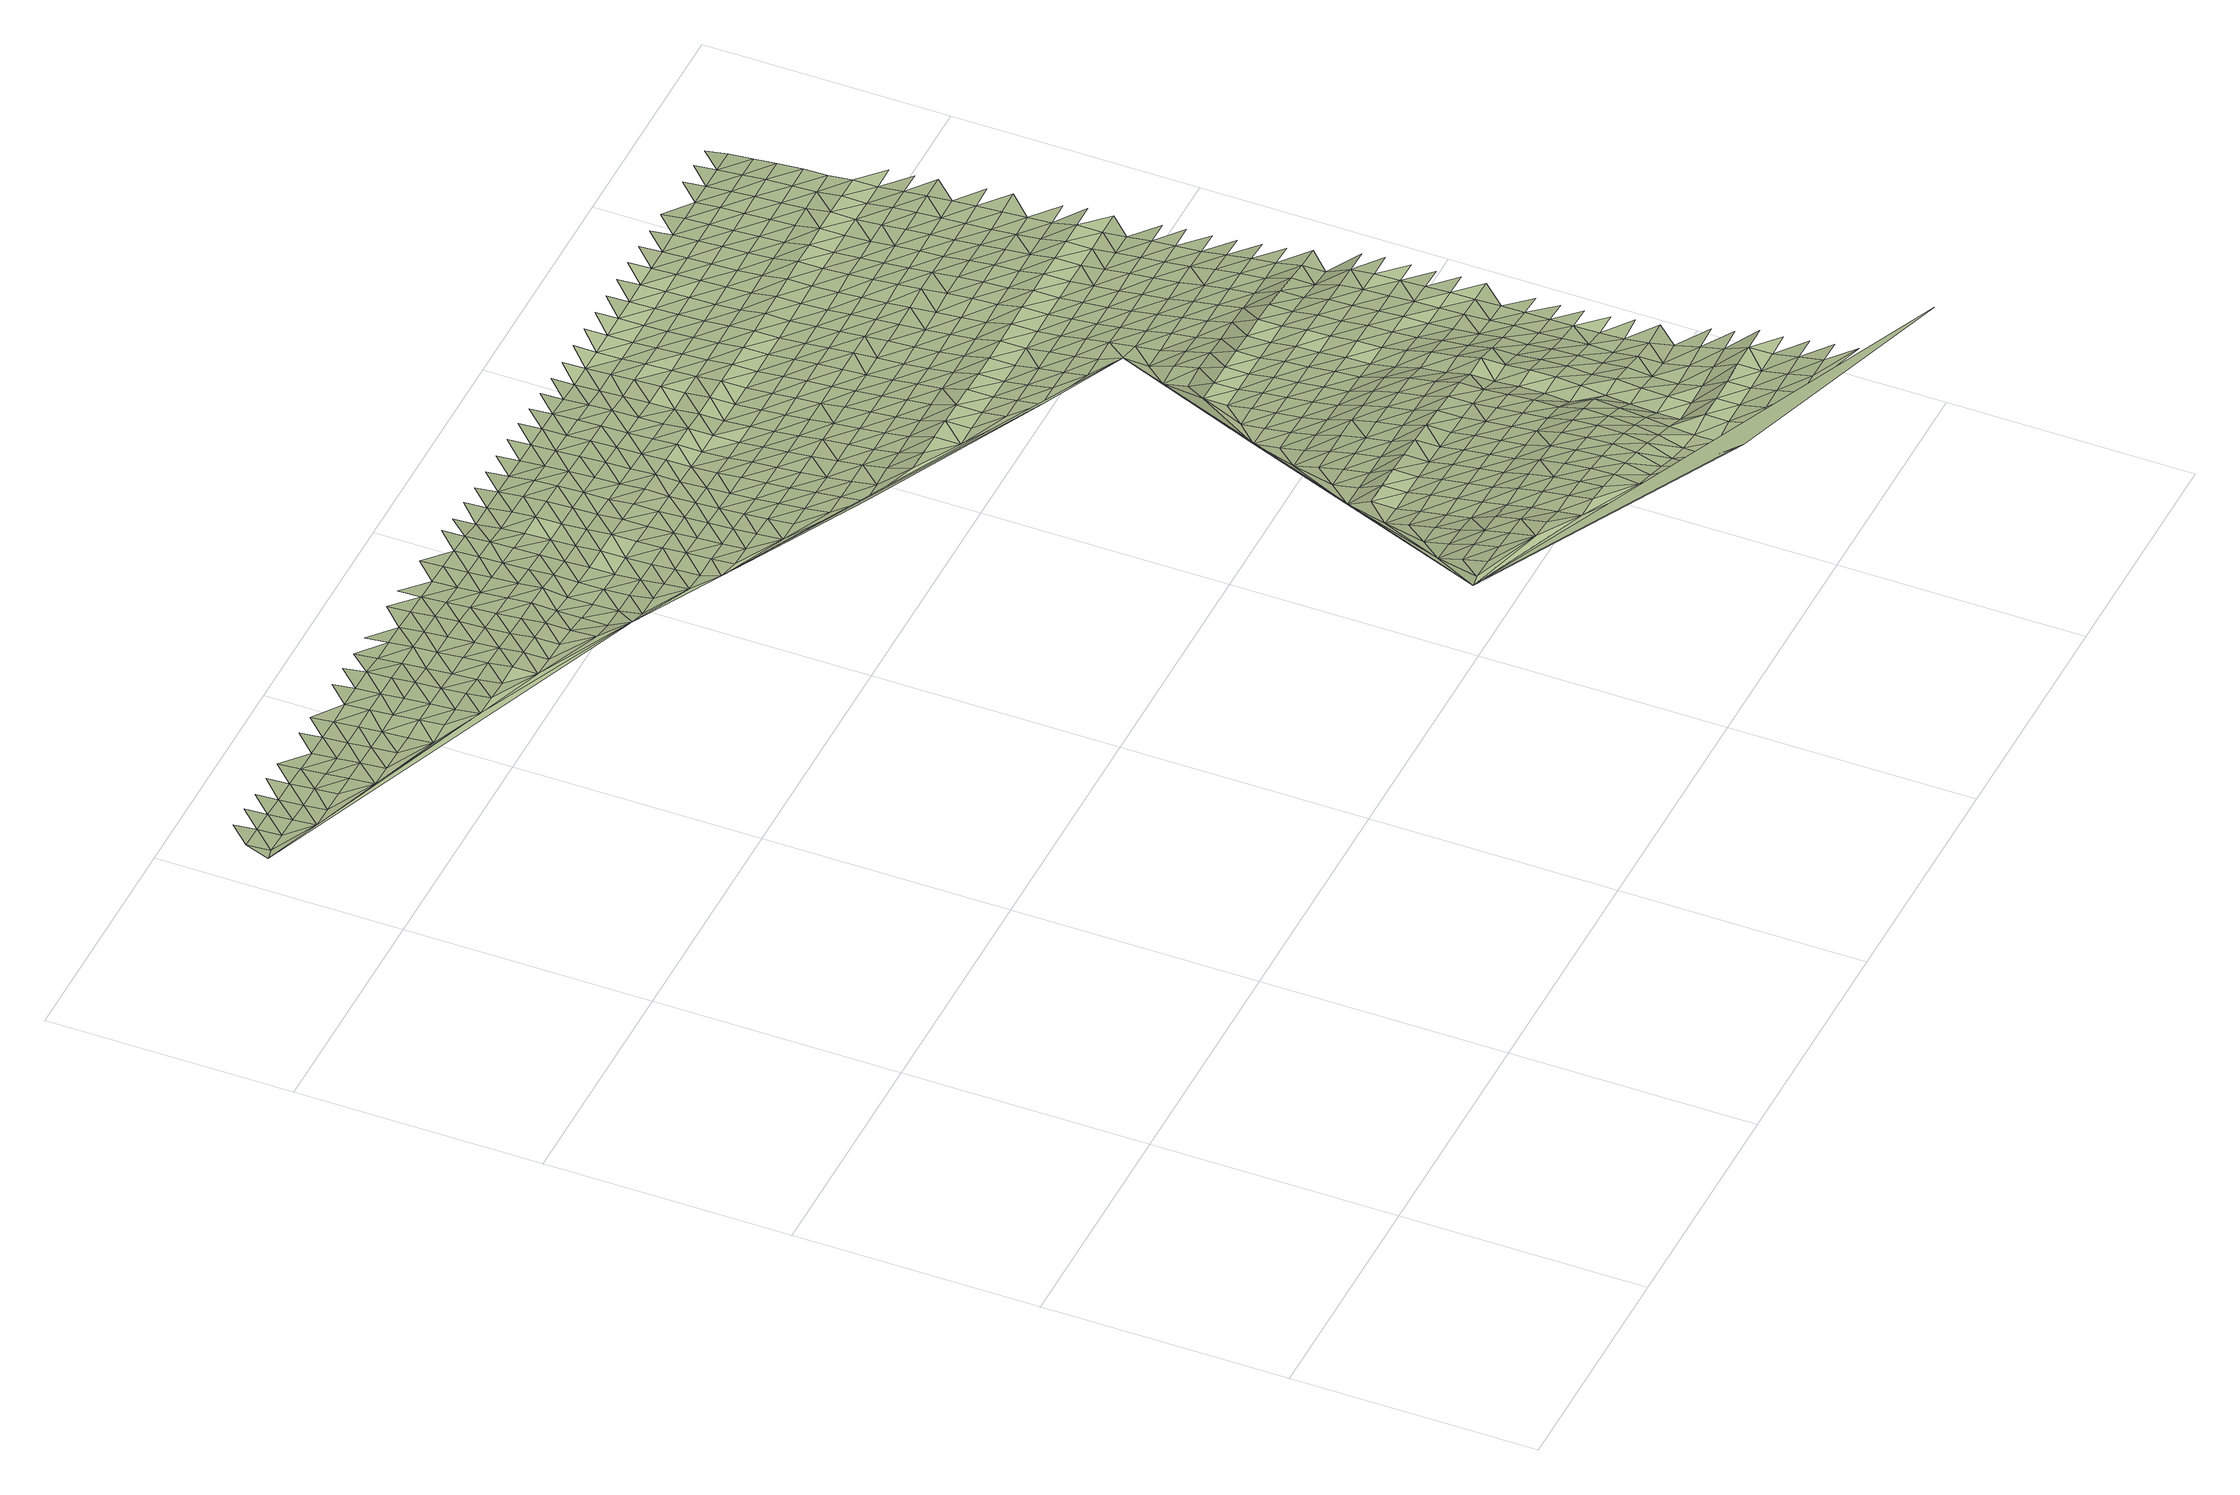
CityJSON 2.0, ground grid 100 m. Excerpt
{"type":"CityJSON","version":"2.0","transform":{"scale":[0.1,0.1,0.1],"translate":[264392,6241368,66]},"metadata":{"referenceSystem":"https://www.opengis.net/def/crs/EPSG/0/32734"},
"CityObjects":{
"terrain1":{"type":"TINRelief","geometry":[{"type":"CompositeSurface","lod":"1","boundaries":[[[0,1,2]],[[0,3,1]],[[2,1,4]],[[1,5,4]],[[1,3,5]],[[2,4,6]],[[5,7,4]],[[8,5,3]],[[5,8,7]],[[4,7,9]],[[10,8,3]],[[3,11,10]],[[7,8,12]],[[8,10,12]],[[11,3,13]],[[7,12,14]],[[15,10,11]],[[16,3,0]],[[11,17,15]],[[12,10,18]],[[17,11,13]],[[10,15,18]],[[12,18,19]],[[17,20,15]],[[17,13,20]],[[21,18,15]],[[20,22,15]],[[15,22,21]],[[23,20,13]],[[13,3,16]],[[18,21,24]],[[20,23,22]],[[23,13,25]],[[26,21,22]],[[22,23,26]],[[25,13,27]],[[21,28,24]],[[21,26,28]],[[29,23,25]],[[29,25,30]],[[31,26,23]],[[27,30,25]],[[29,31,23]],[[32,28,26]],[[26,31,32]],[[13,16,27]],[[29,30,33]],[[34,30,27]],[[28,32,35]],[[33,30,34]],[[31,29,36]],[[33,36,29]],[[37,32,31]],[[38,34,27]],[[36,37,31]],[[33,34,38]],[[39,16,0]],[[27,40,38]],[[27,16,40]],[[32,37,41]],[[42,36,33]],[[38,43,33]],[[37,36,42]],[[42,33,43]],[[40,44,38]],[[16,44,40]],[[41,37,45]],[[46,43,38]],[[37,42,45]],[[46,38,44]],[[42,43,47]],[[43,46,48]],[[44,16,49]],[[47,45,42]],[[47,43,48]],[[16,50,49]],[[44,51,46]],[[44,49,51]],[[52,45,47]],[[46,53,48]],[[16,54,50]],[[45,52,55]],[[46,51,53]],[[56,47,48]],[[50,57,49]],[[56,48,53]],[[58,52,47]],[[51,49,57]],[[50,59,57]],[[54,59,50]],[[47,56,58]],[[53,51,60]],[[51,57,61]],[[52,58,62]],[[51,61,60]],[[56,53,63]],[[59,64,57]],[[59,54,65]],[[56,63,58]],[[63,53,60]],[[64,61,57]],[[59,65,64]],[[63,66,58]],[[39,54,16]],[[60,61,67]],[[64,68,61]],[[65,54,69]],[[58,66,70]],[[61,68,67]],[[71,63,60]],[[54,72,69]],[[64,65,73]],[[63,71,66]],[[71,60,67]],[[64,73,68]],[[65,69,73]],[[74,70,66]],[[54,75,72]],[[68,76,67]],[[66,71,74]],[[68,73,76]],[[77,69,72]],[[78,71,67]],[[72,79,77]],[[76,80,67]],[[73,69,81]],[[79,72,75]],[[78,67,80]],[[74,71,82]],[[69,77,81]],[[83,76,73]],[[75,54,39]],[[82,84,74]],[[71,78,82]],[[81,83,73]],[[85,80,76]],[[77,79,86]],[[87,79,75]],[[76,83,85]],[[78,80,88]],[[79,87,86]],[[77,89,81]],[[88,80,85]],[[90,82,78]],[[77,86,89]],[[75,91,87]],[[92,83,81]],[[88,90,78]],[[92,81,89]],[[39,91,75]],[[93,85,83]],[[86,87,94]],[[82,90,95]],[[91,96,87]],[[83,92,93]],[[97,88,85]],[[98,99,100]],[[87,96,94]],[[89,86,101]],[[97,85,93]],[[102,90,88]],[[89,101,92]],[[91,39,103]],[[86,94,101]],[[98,104,99]],[[103,96,91]],[[105,106,99]],[[90,102,95]],[[102,88,97]],[[103,39,107]],[[92,108,93]],[[106,100,99]],[[96,109,94]],[[108,92,101]],[[109,96,103]],[[99,104,105]],[[93,110,97]],[[39,111,107]],[[110,93,108]],[[101,94,112]],[[106,105,113]],[[114,94,109]],[[115,103,107]],[[97,116,102]],[[101,112,108]],[[94,114,112]],[[116,97,110]],[[100,106,117]],[[107,118,115]],[[119,102,120]],[[121,109,103]],[[113,117,106]],[[107,111,118]],[[104,113,105]],[[122,110,108]],[[102,116,120]],[[114,109,121]],[[121,103,115]],[[112,122,108]],[[117,123,100]],[[98,124,104]],[[39,125,111]],[[110,126,116]],[[127,110,122]],[[123,128,100]],[[100,129,98]],[[114,130,112]],[[117,113,131]],[[121,132,114]],[[115,118,133]],[[111,134,118]],[[131,113,104]],[[110,127,126]],[[120,116,135]],[[114,132,130]],[[115,133,121]],[[136,122,112]],[[117,137,123]],[[118,134,133]],[[116,126,135]],[[137,117,131]],[[130,136,112]],[[128,138,100]],[[139,132,121]],[[140,127,122]],[[128,123,141]],[[120,135,142]],[[139,121,133]],[[141,123,137]],[[134,111,143]],[[144,131,104]],[[122,136,140]],[[126,127,145]],[[146,111,125]],[[130,132,147]],[[131,144,137]],[[139,148,132]],[[111,146,143]],[[104,149,144]],[[150,128,141]],[[134,151,133]],[[127,140,145]],[[149,104,124]],[[152,135,126]],[[132,148,147]],[[128,150,153]],[[136,130,154]],[[134,143,151]],[[135,152,142]],[[133,155,139]],[[141,137,156]],[[126,145,152]],[[137,144,157]],[[153,138,128]],[[136,154,140]],[[147,154,130]],[[158,146,125]],[[150,141,156]],[[133,151,155]],[[138,129,100]],[[137,157,156]],[[148,139,159]],[[149,160,144]],[[143,146,161]],[[125,162,158]],[[160,149,124]],[[145,140,163]],[[150,164,153]],[[139,155,159]],[[154,165,140]],[[166,147,148]],[[157,144,167]],[[146,158,161]],[[156,164,150]],[[143,168,151]],[[167,144,160]],[[140,165,163]],[[145,169,152]],[[138,153,170]],[[148,159,166]],[[155,151,168]],[[162,125,171]],[[172,154,147]],[[157,173,156]],[[143,161,168]],[[164,170,153]],[[160,124,174]],[[162,175,158]],[[145,163,169]],[[157,167,173]],[[154,172,165]],[[172,147,166]],[[176,164,156]],[[170,177,138]],[[98,178,124]],[[159,155,179]],[[158,180,161]],[[160,181,167]],[[182,152,169]],[[155,168,183]],[[173,176,156]],[[184,163,165]],[[181,160,174]],[[158,175,180]],[[177,185,138]],[[171,175,162]],[[186,170,164]],[[155,183,179]],[[165,172,184]],[[98,129,187]],[[159,188,166]],[[173,167,189]],[[185,129,138]],[[176,186,164]],[[168,161,190]],[[180,191,161]],[[189,167,181]],[[163,192,169]],[[124,193,174]],[[177,170,194]],[[159,179,188]],[[184,195,163]],[[190,183,168]],[[196,172,166]],[[197,176,173]],[[161,191,190]],[[186,194,170]],[[174,198,181]],[[163,195,192]],[[197,173,189]],[[199,180,175]],[[200,185,177]],[[196,166,188]],[[201,175,171]],[[202,179,183]],[[184,172,203]],[[186,176,204]],[[194,200,177]],[[205,171,125]],[[189,181,206]],[[207,169,192]],[[183,190,202]],[[199,175,201]],[[197,204,176]],[[208,191,180]],[[209,129,185]],[[203,195,184]],[[206,181,198]],[[172,196,203]],[[193,198,174]],[[210,194,186]],[[200,209,185]],[[188,179,211]],[[197,189,212]],[[180,199,208]],[[202,213,179]],[[204,210,186]],[[190,191,214]],[[212,189,206]],[[192,195,215]],[[216,201,171]],[[217,200,194]],[[209,218,129]],[[179,213,211]],[[219,195,203]],[[196,188,220]],[[197,221,204]],[[191,208,214]],[[210,217,194]],[[202,190,222]],[[223,206,198]],[[195,219,215]],[[218,224,129]],[[171,225,216]],[[221,197,212]],[[226,199,201]],[[227,209,200]],[[220,188,211]],[[198,193,223]],[[225,171,228]],[[222,213,202]],[[229,203,196]],[[210,204,230]],[[222,190,214]],[[200,217,227]],[[212,206,231]],[[232,192,215]],[[226,201,216]],[[230,204,221]],[[233,208,199]],[[218,209,234]],[[231,206,223]],[[220,229,196]],[[235,219,203]],[[217,210,236]],[[227,234,209]],[[211,213,237]],[[222,238,213]],[[199,226,233]],[[171,205,228]],[[236,210,230]],[[239,129,224]],[[208,240,214]],[[241,224,218]],[[225,242,216]],[[243,221,212]],[[193,244,223]],[[231,245,212]],[[203,229,235]],[[215,219,246]],[[217,247,227]],[[213,238,237]],[[234,241,218]],[[242,225,228]],[[124,178,193]],[[248,220,211]],[[230,221,243]],[[208,233,240]],[[212,245,243]],[[247,217,236]],[[249,222,214]],[[250,231,223]],[[216,251,226]],[[219,235,246]],[[227,252,234]],[[248,211,237]],[[241,253,224]],[[251,216,242]],[[250,223,244]],[[222,249,238]],[[254,229,220]],[[230,255,236]],[[214,240,249]],[[252,227,247]],[[226,256,233]],[[231,257,245]],[[246,258,215]],[[253,259,224]],[[243,255,230]],[[242,228,260]],[[241,234,261]],[[229,254,235]],[[257,231,250]],[[248,254,220]],[[256,226,251]],[[238,262,237]],[[247,236,263]],[[193,264,244]],[[205,260,228]],[[259,239,224]],[[261,234,252]],[[245,265,243]],[[238,249,262]],[[255,263,236]],[[240,233,266]],[[246,235,267]],[[253,241,268]],[[242,269,251]],[[250,244,270]],[[271,233,256]],[[245,257,265]],[[239,187,129]],[[237,272,248]],[[252,247,273]],[[268,241,261]],[[254,267,235]],[[260,269,242]],[[255,243,274]],[[233,271,266]],[[237,262,272]],[[263,273,247]],[[125,275,205]],[[276,249,240]],[[250,277,257]],[[253,278,259]],[[256,251,279]],[[243,265,274]],[[280,260,205]],[[267,281,246]],[[278,253,268]],[[269,279,251]],[[277,250,270]],[[270,244,264]],[[187,282,98]],[[254,248,283]],[[261,252,284]],[[263,255,285]],[[266,276,240]],[[272,286,248]],[[273,287,252]],[[262,249,288]],[[271,256,289]],[[257,290,265]],[[239,259,291]],[[292,246,281]],[[274,285,255]],[[293,269,260]],[[261,284,268]],[[254,283,267]],[[290,257,277]],[[283,248,286]],[[279,289,256]],[[252,287,284]],[[291,259,278]],[[288,272,262]],[[294,273,263]],[[276,288,249]],[[280,293,260]],[[205,295,280]],[[265,296,274]],[[285,294,263]],[[193,178,264]],[[271,297,266]],[[298,281,267]],[[299,278,268]],[[279,269,300]],[[277,270,301]],[[289,302,271]],[[265,290,296]],[[303,239,291]],[[304,287,273]],[[299,268,284]],[[293,300,269]],[[298,267,283]],[[301,270,264]],[[272,305,286]],[[271,302,297]],[[306,272,288]],[[307,239,303]],[[294,304,273]],[[276,266,308]],[[277,309,290]],[[310,291,278]],[[285,274,311]],[[312,289,279]],[[274,296,313]],[[281,298,314]],[[272,306,305]],[[299,310,278]],[[300,312,279]],[[187,239,307]],[[309,277,301]],[[315,293,280]],[[316,283,286]],[[287,317,284]],[[285,311,294]],[[308,266,297]],[[280,295,318]],[[274,313,311]],[[304,319,287]],[[320,288,276]],[[321,302,289]],[[296,290,322]],[[323,303,291]],[[324,281,314]],[[293,315,300]],[[317,299,284]],[[301,264,325]],[[280,318,315]],[[322,290,309]],[[316,286,305]],[[312,321,289]],[[291,310,323]],[[287,319,317]],[[98,326,178]],[[283,327,298]],[[328,304,294]],[[308,320,276]],[[302,329,297]],[[330,306,288]],[[331,307,303]],[[296,332,313]],[[328,294,311]],[[333,310,299]],[[309,301,334]],[[321,329,302]],[[303,323,331]],[[296,322,332]],[[283,316,327]],[[298,335,314]],[[295,336,318]],[[312,300,337]],[[338,319,304]],[[299,317,333]],[[288,320,330]],[[300,315,339]],[[334,301,325]],[[325,264,178]],[[308,297,340]],[[305,306,341]],[[313,342,311]],[[187,307,343]],[[328,338,304]],[[309,344,322]],[[321,312,337]],[[329,340,297]],[[298,327,335]],[[300,339,337]],[[343,307,331]],[[313,332,342]],[[318,345,315]],[[323,310,346]],[[347,317,319]],[[306,330,341]],[[310,333,348]],[[344,309,334]],[[205,275,295]],[[316,305,349]],[[311,350,328]],[[345,318,336]],[[319,338,347]],[[295,351,336]],[[320,308,352]],[[321,353,329]],[[332,322,354]],[[323,346,331]],[[355,314,335]],[[340,356,308]],[[346,310,348]],[[350,311,342]],[[343,357,187]],[[339,315,358]],[[317,359,333]],[[327,316,349]],[[334,325,360]],[[354,322,344]],[[349,305,341]],[[337,353,321]],[[320,352,330]],[[361,338,328]],[[352,308,356]],[[358,315,345]],[[359,317,347]],[[357,362,187]],[[178,360,325]],[[340,329,363]],[[331,364,343]],[[332,365,342]],[[328,350,361]],[[348,333,366]],[[334,367,344]],[[353,363,329]],[[365,332,354]],[[364,331,346]],[[335,327,368]],[[345,336,369]],[[370,337,339]],[[125,282,275]],[[366,333,359]],[[339,358,371]],[[327,349,372]],[[360,367,334]],[[356,340,373]],[[341,330,374]],[[375,357,343]],[[350,342,376]],[[347,338,377]],[[336,351,369]],[[352,378,330]],[[338,361,379]],[[354,344,380]],[[348,381,346]],[[337,370,353]],[[363,373,340]],[[327,372,368]],[[339,371,370]],[[343,364,375]],[[376,342,365]],[[345,382,358]],[[359,347,377]],[[360,178,383]],[[330,378,374]],[[381,348,366]],[[367,380,344]],[[377,338,379]],[[187,362,384]],[[349,341,385]],[[350,386,361]],[[362,357,387]],[[382,345,369]],[[275,351,295]],[[388,352,356]],[[363,353,389]],[[365,354,390]],[[364,346,391]],[[392,335,368]],[[373,393,356]],[[386,350,376]],[[387,357,375]],[[371,358,394]],[[359,395,366]],[[385,372,349]],[[360,396,367]],[[380,390,354]],[[385,341,374]],[[370,389,353]],[[391,346,381]],[[352,388,378]],[[379,361,397]],[[388,356,393]],[[394,358,382]],[[395,359,377]],[[383,396,360]],[[398,373,363]],[[369,351,399]],[[364,400,375]],[[376,365,401]],[[397,361,386]],[[387,402,362]],[[381,366,403]],[[371,404,370]],[[380,367,405]],[[389,398,363]],[[365,390,401]],[[400,364,391]],[[368,372,406]],[[407,374,378]],[[382,369,399]],[[379,408,377]],[[399,351,409]],[[403,366,395]],[[371,394,404]],[[385,410,372]],[[402,411,362]],[[396,405,367]],[[412,393,373]],[[386,376,413]],[[387,375,414]],[[178,415,383]],[[378,388,407]],[[408,379,397]],[[351,416,409]],[[390,380,417]],[[391,381,418]],[[370,419,389]],[[398,412,373]],[[372,410,406]],[[411,384,362]],[[414,375,400]],[[401,413,376]],[[382,420,394]],[[395,377,421]],[[396,383,422]],[[418,381,403]],[[404,419,370]],[[405,417,380]],[[423,385,374]],[[386,424,397]],[[402,387,425]],[[407,426,374]],[[420,382,399]],[[187,384,427]],[[421,377,408]],[[428,388,393]],[[429,398,389]],[[390,430,401]],[[391,431,400]],[[432,368,406]],[[412,433,393]],[[413,424,386]],[[414,425,387]],[[404,394,434]],[[403,395,435]],[[385,423,410]],[[396,436,405]],[[351,275,416]],[[417,430,390]],[[423,374,426]],[[389,419,429]],[[391,418,431]],[[409,437,399]],[[438,411,402]],[[408,397,439]],[[428,393,433]],[[434,394,420]],[[435,395,421]],[[436,396,422]],[[383,415,422]],[[440,412,398]],[[407,388,441]],[[414,400,442]],[[413,401,443]],[[409,416,437]],[[424,439,397]],[[425,438,402]],[[410,444,406]],[[403,445,418]],[[419,404,446]],[[417,405,447]],[[398,429,440]],[[430,443,401]],[[400,431,442]],[[441,426,407]],[[448,384,411]],[[420,399,449]],[[421,408,450]],[[388,428,441]],[[403,435,445]],[[410,423,444]],[[446,404,434]],[[447,405,436]],[[433,412,451]],[[424,413,452]],[[414,453,425]],[[449,399,437]],[[438,448,411]],[[439,450,408]],[[430,417,454]],[[431,418,455]],[[451,412,440]],[[453,414,442]],[[443,452,413]],[[434,420,456]],[[429,419,457]],[[436,422,458]],[[444,459,406]],[[455,418,445]],[[419,446,460]],[[454,417,447]],[[461,437,416]],[[462,423,426]],[[435,421,463]],[[424,464,439]],[[438,425,465]],[[448,466,384]],[[467,426,441]],[[456,420,449]],[[458,422,415]],[[450,468,421]],[[428,433,469]],[[429,457,440]],[[430,470,443]],[[431,471,442]],[[472,406,459]],[[451,473,433]],[[416,275,461]],[[452,464,424]],[[457,419,460]],[[453,465,425]],[[282,187,427]],[[434,474,446]],[[445,435,463]],[[447,436,475]],[[384,466,476]],[[430,454,470]],[[462,426,467]],[[421,468,463]],[[471,431,455]],[[449,437,477]],[[478,444,423]],[[479,448,438]],[[450,439,480]],[[469,433,473]],[[474,434,456]],[[475,436,458]],[[440,481,451]],[[482,441,428]],[[453,442,483]],[[452,443,484]],[[477,437,461]],[[476,427,384]],[[464,480,439]],[[465,479,438]],[[445,485,455]],[[460,446,486]],[[447,487,454]],[[481,440,457]],[[443,470,484]],[[462,478,423]],[[483,442,471]],[[488,459,444]],[[489,466,448]],[[415,490,458]],[[468,450,491]],[[485,445,463]],[[469,482,428]],[[486,446,474]],[[487,447,475]],[[492,473,451]],[[493,467,441]],[[494,456,449]],[[275,495,461]],[[464,452,496]],[[497,465,453]],[[477,498,449]],[[479,489,448]],[[480,491,450]],[[470,454,499]],[[471,455,500]],[[460,501,457]],[[451,481,492]],[[444,478,488]],[[497,453,483]],[[484,496,452]],[[474,456,494]],[[502,475,458]],[[441,482,493]],[[449,498,494]],[[500,455,485]],[[499,454,487]],[[501,460,486]],[[503,477,461]],[[476,466,504]],[[462,467,505]],[[463,468,506]],[[464,507,480]],[[465,508,479]],[[489,509,466]],[[502,458,490]],[[491,510,468]],[[511,469,473]],[[470,512,484]],[[481,457,513]],[[483,471,514]],[[515,459,488]],[[473,492,516]],[[503,461,495]],[[496,507,464]],[[465,497,508]],[[275,517,495]],[[474,518,486]],[[485,463,506]],[[326,415,178]],[[427,476,504]],[[519,487,475]],[[466,509,504]],[[512,470,499]],[[505,467,493]],[[513,457,501]],[[514,471,500]],[[468,510,506]],[[477,520,498]],[[521,478,462]],[[522,489,479]],[[491,480,523]],[[511,473,516]],[[494,518,474]],[[502,519,475]],[[481,524,492]],[[525,482,469]],[[483,526,497]],[[496,484,527]],[[490,415,528]],[[520,477,503]],[[507,523,480]],[[522,479,508]],[[500,485,529]],[[501,486,530]],[[531,499,487]],[[524,481,513]],[[527,484,512]],[[483,514,526]],[[521,462,505]],[[532,488,478]],[[482,525,493]],[[498,533,494]],[[534,509,489]],[[535,502,490]],[[510,491,536]],[[529,485,506]],[[525,469,511]],[[518,530,486]],[[504,537,427]],[[487,519,531]],[[516,492,538]],[[503,495,539]],[[507,496,540]],[[497,541,508]],[[498,520,533]],[[282,517,275]],[[522,534,489]],[[523,536,491]],[[542,512,499]],[[500,543,514]],[[513,501,544]],[[492,524,538]],[[478,521,532]],[[537,545,427]],[[497,526,541]],[[539,495,517]],[[540,496,527]],[[494,546,518]],[[493,547,505]],[[548,519,502]],[[543,500,529]],[[530,544,501]],[[499,531,542]],[[503,549,520]],[[516,550,511]],[[504,509,551]],[[506,510,552]],[[507,553,523]],[[508,554,522]],[[534,555,509]],[[525,547,493]],[[494,533,546]],[[502,535,548]],[[536,556,510]],[[490,528,535]],[[524,513,557]],[[527,512,558]],[[526,514,559]],[[532,560,488]],[[550,516,538]],[[282,427,545]],[[549,503,539]],[[553,507,540]],[[554,508,541]],[[561,530,518]],[[529,506,552]],[[537,504,551]],[[521,505,562]],[[509,555,551]],[[558,512,542]],[[557,513,544]],[[559,514,543]],[[510,556,552]],[[520,563,533]],[[511,564,525]],[[565,534,522]],[[536,523,566]],[[531,519,567]],[[561,518,546]],[[547,562,505]],[[519,548,568]],[[538,524,569]],[[526,570,541]],[[539,517,571]],[[563,520,549]],[[564,511,550]],[[566,523,553]],[[522,554,565]],[[532,521,572]],[[529,573,543]],[[574,544,530]],[[545,537,575]],[[540,527,576]],[[531,567,542]],[[557,569,524]],[[558,577,527]],[[570,526,559]],[[567,519,568]],[[578,547,525]],[[555,534,579]],[[546,533,580]],[[535,581,548]],[[556,536,582]],[[573,529,552]],[[561,574,530]],[[562,572,521]],[[517,282,571]],[[575,537,551]],[[538,583,550]],[[549,539,584]],[[540,576,553]],[[554,541,585]],[[533,563,580]],[[578,525,564]],[[579,534,565]],[[527,577,576]],[[582,536,566]],[[542,586,558]],[[559,543,587]],[[569,583,538]],[[585,541,570]],[[571,584,539]],[[561,546,588]],[[547,589,562]],[[557,544,590]],[[556,591,552]],[[568,548,592]],[[572,593,532]],[[587,543,573]],[[594,545,575]],[[574,595,544]],[[586,542,567]],[[545,596,282]],[[564,550,597]],[[551,555,598]],[[599,566,553]],[[554,600,565]],[[579,601,555]],[[547,578,589]],[[588,546,580]],[[591,556,582]],[[563,549,602]],[[569,557,590]],[[603,577,558]],[[570,559,604]],[[605,532,593]],[[583,597,550]],[[584,606,549]],[[545,594,596]],[[599,553,576]],[[590,544,595]],[[600,554,585]],[[607,574,561]],[[573,552,608]],[[575,551,598]],[[609,572,562]],[[568,610,567]],[[555,601,598]],[[558,586,603]],[[604,559,587]],[[580,563,602]],[[578,564,611]],[[282,612,571]],[[613,579,565]],[[614,582,566]],[[549,606,602]],[[588,607,561]],[[608,552,591]],[[609,562,589]],[[569,615,583]],[[570,616,585]],[[584,571,612]],[[597,611,564]],[[599,614,566]],[[565,600,613]],[[587,573,617]],[[618,593,572]],[[575,619,594]],[[620,595,574]],[[577,621,576]],[[586,567,622]],[[282,596,612]],[[615,569,590]],[[577,603,623]],[[570,604,616]],[[578,624,589]],[[579,625,601]],[[580,626,588]],[[627,591,582]],[[617,573,608]],[[607,620,574]],[[609,618,572]],[[619,575,598]],[[597,583,628]],[[606,584,629]],[[621,599,576]],[[600,585,630]],[[578,611,624]],[[626,580,602]],[[625,579,613]],[[577,623,621]],[[582,614,627]],[[596,594,631]],[[586,632,603]],[[587,633,604]],[[628,583,615]],[[585,616,630]],[[612,629,584]],[[607,588,634]],[[589,635,609]],[[590,595,636]],[[637,608,591]],[[618,638,593]],[[633,587,617]],[[631,594,619]],[[620,639,595]],[[611,597,640]],[[606,641,602]],[[598,601,642]],[[643,614,599]],[[613,600,644]],[[601,625,645]],[[635,589,624]],[[588,626,634]],[[591,627,637]],[[615,590,636]],[[623,603,646]],[[616,604,647]],[[596,648,612]],[[649,593,638]],[[640,597,628]],[[606,629,641]],[[599,621,643]],[[636,595,639]],[[644,600,630]],[[650,620,607]],[[617,608,651]],[[619,598,642]],[[652,618,609]],[[601,645,642]],[[596,631,648]],[[604,633,647]],[[626,602,653]],[[611,654,624]],[[613,655,625]],[[634,650,607]],[[609,635,652]],[[651,608,637]],[[615,656,628]],[[616,657,630]],[[629,612,658]],[[627,614,659]],[[602,641,653]],[[654,611,640]],[[614,643,660]],[[655,613,644]],[[638,618,661]],[[619,662,631]],[[663,639,620]],[[664,621,623]],[[656,615,636]],[[657,616,647]],[[612,648,658]],[[635,624,665]],[[645,625,666]],[[633,617,667]],[[668,634,626]],[[627,659,637]],[[651,669,617]],[[661,618,652]],[[650,663,620]],[[662,619,642]],[[659,614,660]],[[640,628,670]],[[671,641,629]],[[621,664,643]],[[644,630,672]],[[626,653,668]],[[665,624,654]],[[666,625,655]],[[648,631,673]],[[633,667,647]],[[639,674,636]],[[670,628,656]],[[617,669,667]],[[672,630,657]],[[658,671,629]],[[635,675,652]],[[676,650,634]],[[637,677,651]],[[661,678,638]],[[673,631,662]],[[663,674,639]],[[641,679,653]],[[654,640,680]],[[642,645,681]],[[660,643,682]],[[655,644,683]],[[645,666,684]],[[675,635,665]],[[668,676,634]],[[677,637,659]],[[685,656,636]],[[686,657,647]],[[648,687,658]],[[688,638,678]],[[680,640,670]],[[671,679,641]],[[683,644,672]],[[689,663,650]],[[690,669,651]],[[662,642,681]],[[691,661,652]],[[645,684,681]],[[648,673,687]],[[674,685,636]],[[686,647,667]],[[668,653,692]],[[654,693,665]],[[655,694,666]],[[660,695,659]],[[676,689,650]],[[652,675,691]],[[651,677,690]],[[696,670,656]],[[697,672,657]],[[698,671,658]],[[679,692,653]],[[654,680,693]],[[694,655,683]],[[661,699,678]],[[662,700,673]],[[685,696,656]],[[686,697,657]],[[658,687,698]],[[675,665,701]],[[684,666,702]],[[676,668,703]],[[669,704,667]],[[674,663,705]],[[677,659,706]],[[669,690,707]],[[689,708,663]],[[699,661,691]],[[700,662,681]],[[680,670,709]],[[679,671,710]],[[711,683,672]],[[692,703,668]],[[665,693,701]],[[702,666,694]],[[712,687,673]],[[704,686,667]],[[685,674,705]],[[696,709,670]],[[669,707,704]],[[663,708,705]],[[672,697,711]],[[698,710,671]],[[684,713,681]],[[714,689,676]],[[691,675,715]],[[677,716,690]],[[678,699,717]],[[712,673,700]],[[692,679,718]],[[719,693,680]],[[694,683,720]],[[713,684,702]],[[715,675,701]],[[703,714,676]],[[685,721,696]],[[722,697,686]],[[723,698,687]],[[724,678,717]],[[709,719,680]],[[679,710,718]],[[711,720,683]],[[725,708,689]],[[707,690,726]],[[700,681,727]],[[691,728,699]],[[687,712,723]],[[721,685,705]],[[686,704,722]],[[703,692,729]],[[701,693,730]],[[731,702,694]],[[727,681,713]],[[714,725,689]],[[728,691,715]],[[709,696,732]],[[733,710,698]],[[718,729,692]],[[719,730,693]],[[720,731,694]],[[717,699,734]],[[712,700,735]],[[711,697,736]],[[732,696,721]],[[697,722,737]],[[723,733,698]],[[738,715,701]],[[739,713,702]],[[703,740,714]],[[707,741,704]],[[705,708,742]],[[725,743,708]],[[734,699,728]],[[700,727,735]],[[719,709,744]],[[710,745,718]],[[736,720,711]],[[729,740,703]],[[730,738,701]],[[731,739,702]],[[736,697,737]],[[712,746,723]],[[704,741,722]],[[721,705,742]],[[744,709,732]],[[708,743,742]],[[733,745,710]],[[747,727,713]],[[725,714,748]],[[749,728,715]],[[717,734,750]],[[712,735,746]],[[751,729,718]],[[719,752,730]],[[747,713,739]],[[738,749,715]],[[740,748,714]],[[732,721,753]],[[737,722,754]],[[755,733,723]],[[756,731,720]],[[757,717,750]],[[719,744,752]],[[745,751,718]],[[720,736,758]],[[743,725,759]],[[735,727,760]],[[734,728,761]],[[755,723,746]],[[742,753,721]],[[762,740,729]],[[738,730,763]],[[731,756,739]],[[760,727,747]],[[748,759,725]],[[749,761,728]],[[720,758,756]],[[732,764,744]],[[737,765,736]],[[766,745,733]],[[751,762,729]],[[730,752,763]],[[767,750,734]],[[768,746,735]],[[753,764,732]],[[733,755,766]],[[749,738,769]],[[748,740,770]],[[742,743,771]],[[759,772,743]],[[761,767,734]],[[760,768,735]],[[752,744,773]],[[747,739,774]],[[751,745,775]],[[758,736,776]],[[762,770,740]],[[763,769,738]],[[739,756,777]],[[753,742,771]],[[764,773,744]],[[743,772,771]],[[775,745,766]],[[774,760,747]],[[778,759,748]],[[755,746,779]],[[749,780,761]],[[767,781,750]],[[774,739,777]],[[768,782,746]],[[752,783,763]],[[758,784,756]],[[769,780,749]],[[770,778,748]],[[762,751,785]],[[753,786,764]],[[755,779,766]],[[787,750,781]],[[773,783,752]],[[775,788,751]],[[779,746,782]],[[789,772,759]],[[790,768,760]],[[767,761,791]],[[786,753,771]],[[762,785,770]],[[769,763,792]],[[777,756,793]],[[751,788,785]],[[760,774,790]],[[778,789,759]],[[780,791,761]],[[773,764,794]],[[766,795,775]],[[783,792,763]],[[781,767,796]],[[782,768,797]],[[772,798,771]],[[794,764,786]],[[795,766,779]],[[780,769,799]],[[800,778,770]],[[789,798,772]],[[791,796,767]],[[797,768,790]],[[783,773,801]],[[774,777,802]],[[803,788,775]],[[800,770,785]],[[792,799,769]],[[779,782,804]],[[805,786,771]],[[801,773,794]],[[775,795,803]],[[774,802,790]],[[806,789,778]],[[780,807,791]],[[796,808,781]],[[797,804,782]],[[798,805,771]],[[783,809,792]],[[799,807,780]],[[800,806,778]],[[788,810,785]],[[811,794,786]],[[812,795,779]],[[813,781,808]],[[783,801,809]],[[788,803,814]],[[815,798,789]],[[816,797,790]],[[796,791,817]],[[804,812,779]],[[805,811,786]],[[810,800,785]],[[799,792,818]],[[788,814,810]],[[789,806,815]],[[807,817,791]],[[801,794,819]],[[803,795,820]],[[792,809,818]],[[808,796,821]],[[822,804,797]],[[805,798,823]],[[811,819,794]],[[812,820,795]],[[807,799,824]],[[825,806,800]],[[815,823,798]],[[817,821,796]],[[826,809,801]],[[827,814,803]],[[800,810,825]],[[818,824,799]],[[828,812,804]],[[829,811,805]],[[819,826,801]],[[820,827,803]],[[807,830,817]],[[821,831,808]],[[823,829,805]],[[818,809,832]],[[815,806,833]],[[824,830,807]],[[806,825,834]],[[814,835,810]],[[836,819,811]],[[837,820,812]],[[838,808,831]],[[826,832,809]],[[827,839,814]],[[833,823,815]],[[821,817,840]],[[833,806,834]],[[829,836,811]],[[810,835,825]],[[841,824,818]],[[814,839,835]],[[830,840,817]],[[842,827,820]],[[832,841,818]],[[826,819,843]],[[831,821,844]],[[823,845,829]],[[836,846,819]],[[847,830,824]],[[834,825,848]],[[823,833,845]],[[840,844,821]],[[839,827,849]],[[819,846,843]],[[848,825,835]],[[841,847,824]],[[850,832,826]],[[851,836,829]],[[834,852,833]],[[840,830,853]],[[844,854,831]],[[851,829,845]],[[832,850,841]],[[826,843,850]],[[847,853,830]],[[852,834,848]],[[835,839,855]],[[856,846,836]],[[857,831,854]],[[845,833,858]],[[859,844,840]],[[851,856,836]],[[835,855,848]],[[858,833,852]],[[853,859,840]],[[846,860,843]],[[847,841,861]],[[841,850,862]],[[863,854,844]],[[851,845,864]],[[846,856,860]],[[853,847,861]],[[865,852,848]],[[841,862,861]],[[864,845,858]],[[859,863,844]],[[843,866,850]],[[854,867,857]],[[868,856,851]],[[866,843,860]],[[869,858,852]],[[853,870,859]],[[863,867,854]],[[851,864,868]],[[862,850,871]],[[861,870,853]],[[871,850,866]],[[860,856,872]],[[863,859,873]],[[856,868,874]],[[875,864,858]],[[870,873,859]],[[866,860,872]],[[876,861,862]],[[862,871,877]],[[872,856,874]],[[867,863,878]],[[864,875,868]],[[861,876,870]],[[862,877,876]],[[873,878,863]],[[866,879,871]],[[874,868,880]],[[879,866,872]],[[873,870,881]],[[878,882,867]],[[877,871,883]],[[876,881,870]],[[867,882,884]],[[883,871,879]],[[872,874,885]],[[886,878,873]],[[877,887,876]],[[881,886,873]],[[879,872,885]],[[877,883,887]],[[888,882,878]],[[876,889,881]],[[886,888,878]],[[879,890,883]],[[887,889,876]],[[891,886,881]],[[888,892,882]],[[887,883,893]],[[881,889,891]],[[882,892,894]],[[895,888,886]],[[886,891,895]],[[892,888,896]],[[896,888,895]],[[896,897,892]],[[892,897,898]]]}]}
},
"vertices":[
[1,4543,162],[54,4555,155],[54,4655,148],[254,4460,154],[154,4655,143],[154,4555,150],[154,4750,132],[254,4655,138],[254,4555,146],[254,4750,131],[354,4555,138],[354,4460,148],[354,4655,129],[554,4355,153],[354,4750,122],[454,4555,138],[1055,4155,170],[454,4460,148],[454,4655,129],[454,4750,122],[554,4460,144],[554,4655,122],[554,4555,133],[654,4460,139],[554,4750,114],[654,4355,149],[654,4555,129],[855,4255,148],[654,4655,119],[755,4460,135],[755,4355,144],[755,4555,125],[755,4655,115],[855,4460,131],[855,4355,139],[755,4750,105],[855,4555,123],[855,4655,112],[955,4355,147],[1792,3868,130],[955,4255,157],[855,4750,101],[955,4555,126],[955,4460,136],[1055,4255,155],[955,4655,118],[1055,4355,147],[1055,4555,126],[1055,4460,137],[1155,4255,152],[1155,4155,166],[1155,4355,143],[1055,4655,116],[1155,4460,135],[1355,4055,158],[1055,4750,104],[1155,4555,124],[1255,4255,142],[1155,4655,117],[1255,4155,158],[1255,4460,123],[1255,4355,134],[1155,4750,103],[1255,4555,115],[1355,4255,142],[1355,4155,158],[1255,4655,104],[1355,4460,123],[1355,4355,134],[1455,4155,149],[1255,4750,93],[1355,4555,115],[1455,4055,149],[1455,4255,137],[1355,4655,104],[1656,3950,139],[1455,4355,128],[1556,4155,142],[1455,4555,110],[1556,4055,142],[1455,4460,119],[1556,4255,127],[1455,4655,98],[1556,4355,120],[1355,4750,93],[1556,4460,113],[1656,4155,133],[1656,4055,133],[1556,4555,105],[1656,4255,120],[1556,4655,92],[1756,3950,115],[1656,4355,111],[1656,4460,103],[1756,4155,113],[1556,4750,85],[1756,4055,113],[1656,4555,95],[2605,846,717],[2657,855,716],[2757,1055,654],[1756,4255,116],[1656,4655,86],[1856,3950,106],[2957,750,713],[2757,855,710],[2757,955,685],[1856,3855,124],[1756,4355,107],[1856,4055,100],[1756,4460,97],[2056,3755,122],[1856,4255,110],[2857,855,701],[1856,4155,100],[1956,3950,101],[1756,4555,87],[2857,955,678],[1956,3855,119],[1656,4750,82],[1756,4655,82],[1956,4055,93],[1856,4355,99],[2857,1055,646],[3158,655,686],[2175,3678,117],[1856,4555,82],[1856,4460,90],[2857,1155,621],[3058,1550,507],[1956,4255,94],[2957,855,690],[1956,4155,93],[2056,3950,97],[2056,3855,112],[1856,4655,77],[1956,4355,86],[2957,955,668],[2957,1355,563],[2056,4055,88],[1956,4460,81],[2957,1055,635],[1856,4750,71],[2156,3855,102],[3058,855,678],[1956,4555,77],[2156,3755,109],[2056,4255,82],[2056,4155,88],[3058,750,700],[2957,1155,613],[2156,3950,95],[1956,4655,72],[2957,1260,588],[2056,4355,78],[2156,4055,89],[3058,1055,613],[3058,955,656],[2257,3755,109],[2156,4155,89],[3158,750,672],[2257,3855,102],[2257,3660,117],[2056,4555,72],[3058,1155,594],[2056,4460,75],[2156,4255,77],[3158,855,654],[2257,3950,95],[2056,4655,65],[3058,1260,575],[2457,3555,116],[2156,4355,71],[3158,955,633],[3258,655,686],[2357,3660,111],[3158,1055,613],[3058,1355,554],[3958,355,503],[2257,4155,89],[2357,3755,103],[3258,750,672],[2056,4750,59],[2257,4055,89],[2156,4460,67],[3058,1455,554],[3158,1155,594],[3358,2060,387],[2257,4255,77],[3258,855,654],[2357,3950,89],[2357,3855,97],[2156,4655,44],[3458,555,636],[3158,1260,575],[2156,4555,59],[2257,4355,71],[3258,955,633],[3358,655,668],[2457,3755,97],[3158,1355,554],[2457,3660,106],[2357,4055,83],[2257,4460,67],[3258,1055,606],[2757,3355,134],[3358,750,659],[2156,4750,36],[2457,3855,90],[3158,1455,554],[3258,1155,589],[2357,4255,72],[3358,855,645],[2357,4155,83],[2457,3950,84],[2257,4655,44],[2557,3660,100],[3258,1260,572],[3158,1550,507],[2257,4555,59],[2357,4355,68],[3358,955,625],[2457,4055,78],[3458,655,647],[3158,1655,486],[2557,3555,112],[2557,3755,90],[3258,1355,551],[2657,3455,122],[2357,4460,64],[3358,1055,598],[3458,750,644],[2257,4750,36],[2557,3855,82],[3258,1455,551],[2357,4555,55],[3358,1155,581],[2457,4255,67],[2457,4155,78],[3258,1855,431],[2557,3950,77],[3258,1550,503],[2657,3555,108],[3458,955,615],[3558,555,601],[3458,855,632],[2357,4655,42],[3358,1260,565],[2457,4355,64],[2557,4055,72],[3558,655,624],[2657,3660,95],[3358,1355,545],[3258,1655,482],[2457,4460,59],[3458,1055,587],[2657,3755,84],[3558,750,626],[2357,4750,29],[3258,1755,458],[2757,3455,120],[3358,1455,545],[2557,4155,72],[3458,1155,571],[3758,460,524],[3558,855,617],[2657,3950,70],[2457,4555,53],[3358,1550,501],[2757,3555,105],[3658,555,563],[2657,3855,77],[2557,4255,62],[3458,1260,556],[3558,955,602],[3458,2955,188],[2657,4055,63],[3658,655,597],[3358,1655,481],[2757,3660,91],[2857,3355,134],[2457,4655,39],[3781,2771,222],[2557,4460,52],[3458,1455,538],[3558,1055,574],[2557,4355,58],[3458,1355,538],[2657,4155,63],[2757,3755,82],[3658,750,604],[3358,1755,457],[2457,4750,27],[2857,3455,116],[3558,1155,561],[2957,3255,168],[3658,855,601],[2757,3950,63],[2557,4555,46],[3458,1550,498],[2857,3555,101],[3758,555,524],[2757,3855,74],[3358,1855,426],[3558,1260,547],[2657,4355,52],[2657,4255,57],[3358,1955,403],[2757,4055,55],[3758,655,564],[3458,1655,478],[3658,1055,561],[2857,3660,88],[3658,955,589],[2557,4655,34],[2957,3455,116],[2657,4460,45],[3558,1455,530],[2957,3355,137],[3558,1355,530],[2757,4155,55],[2857,3755,80],[3758,750,576],[3458,1755,454],[2557,4750,27],[3858,460,495],[4911,9,535],[2657,4555,39],[3658,1155,549],[2857,3855,70],[2757,4255,50],[3458,1855,422],[3758,855,578],[3558,1550,495],[3858,555,495],[2657,4655,33],[3058,3255,164],[2957,3660,87],[3658,1260,536],[2957,3555,101],[2857,3950,57],[2757,4355,46],[3758,955,572],[3458,1955,399],[3858,655,524],[3058,3355,130],[3558,1755,451],[3658,1355,522],[3558,1655,475],[2757,4460,41],[3758,1055,545],[3158,3150,164],[2857,4155,51],[2957,3755,76],[3858,750,538],[2657,4750,27],[2857,4055,51],[3458,2060,383],[3058,3455,113],[3658,1455,522],[3958,460,480],[3758,1155,536],[3458,2155,369],[2957,3855,64],[3558,1855,416],[3858,855,545],[3658,1550,489],[3958,555,480],[2757,4655,31],[3158,3255,164],[3058,3660,88],[3058,3555,101],[2757,4555,35],[2957,3950,53],[2857,4355,39],[3558,1955,393],[3858,955,549],[3758,1355,512],[2857,4255,43],[3758,1260,524],[3958,655,486],[3658,1655,469],[3158,3355,130],[4059,355,524],[3558,2350,348],[2857,4460,36],[3858,1055,521],[3558,2060,379],[2957,4155,50],[3058,3755,73],[3958,750,497],[3658,1755,443],[2757,4750,25],[2957,4055,50],[3158,3455,113],[3758,1455,512],[4059,460,498],[3858,1155,519],[3058,3855,61],[3258,3255,162],[3658,1855,407],[3958,855,506],[3558,2155,367],[3758,1550,481],[3158,3555,101],[4059,555,498],[2857,4655,25],[2957,4255,37],[3858,1260,511],[3258,3150,162],[2857,4555,31],[3558,2255,348],[3058,3950,52],[3958,955,514],[3658,1955,389],[4259,255,551],[3358,3055,175],[4059,655,441],[3758,1655,462],[3158,3660,88],[3258,3355,129],[3858,1355,500],[4159,355,524],[2957,4460,31],[3958,1055,466],[3658,2060,375],[2957,4355,34],[3658,2555,268],[3058,4155,42],[3158,3755,73],[4059,750,439],[3758,1755,433],[2857,4750,18],[3058,4055,42],[3258,3455,112],[3858,1455,500],[4159,460,498],[3358,3150,160],[3658,2155,363],[3958,1155,473],[3158,3855,61],[3058,4255,29],[3758,1855,397],[4059,855,445],[2957,4555,26],[3858,1550,471],[3258,3555,100],[4159,555,498],[3658,2255,346],[3358,3255,160],[3958,1260,470],[3158,3950,52],[4059,955,453],[3758,1955,383],[4159,655,441],[3858,1655,452],[3358,3355,128],[3258,3755,73],[4259,355,526],[2957,4655,18],[3258,3660,88],[3458,3055,172],[3058,4460,20],[3958,1455,461],[4059,1055,466],[3758,2060,370],[3658,2350,346],[3058,4355,25],[3958,1355,461],[3158,4155,42],[4159,750,439],[3858,1755,421],[2957,4750,13],[3158,4055,42],[3358,3455,115],[4259,460,502],[3658,2455,292],[3458,3150,157],[3058,4555,14],[3758,2155,361],[4059,1155,473],[3258,3855,65],[3158,4255,29],[3858,1855,387],[4159,855,445],[3958,1550,436],[3358,3555,101],[4259,555,502],[3058,4655,9],[3758,2255,343],[4359,255,552],[4059,1260,470],[3258,3950,54],[3158,4355,25],[3458,3355,127],[3558,2955,188],[4159,955,453],[3858,1955,379],[3458,3255,157],[4259,655,444],[3958,1655,421],[3358,3660,87],[4359,355,529],[3558,3055,170],[3758,2455,301],[3158,4460,20],[4059,1455,461],[4159,1055,441],[3858,2060,365],[3758,2350,343],[4059,1355,461],[3258,4155,43],[4259,750,422],[3358,3755,76],[3958,1755,392],[3058,4750,6],[3258,4055,43],[3658,2860,203],[3458,3455,113],[4359,460,506],[3558,3150,154],[3158,4555,14],[3858,2155,358],[4159,1155,447],[3358,3855,69],[3258,4255,29],[3958,1855,373],[4259,855,420],[4559,155,564],[4059,1550,436],[3458,3555,99],[4359,555,506],[3158,4655,9],[3558,3255,154],[3858,2255,342],[4459,255,551],[4159,1260,441],[3758,2555,278],[3358,3950,58],[3658,2955,186],[4259,955,430],[3958,1955,370],[4359,655,458],[4059,1655,421],[3458,3660,87],[3758,2655,240],[3558,3355,126],[3258,4355,24],[4459,355,531],[3658,3055,169],[3358,4055,45],[3858,2455,296],[4159,1455,431],[4259,1055,417],[3958,2060,357],[3858,2350,342],[4159,1355,431],[3458,3755,80],[4359,750,430],[4059,1755,392],[3158,4750,6],[3558,3455,110],[3258,4460,20],[3658,3150,152],[3358,4155,45],[3958,2155,353],[4259,1155,420],[4459,555,509],[4459,460,509],[3458,3855,71],[4059,1855,373],[3758,2860,202],[3258,4555,12],[4159,1550,409],[3558,3555,98],[3858,2555,269],[4359,955,405],[4359,855,406],[3358,4255,31],[3958,2255,337],[3658,3255,152],[4559,255,548],[4259,1260,413],[3458,3950,60],[3758,2955,184],[4059,1955,370],[4459,655,465],[4159,1655,397],[3658,3355,126],[3358,4355,26],[3558,3755,81],[4259,1355,402],[4559,355,531],[3258,4655,8],[3858,2655,239],[3558,3660,89],[3858,2755,224],[3458,4055,48],[3958,2455,285],[4359,1055,390],[4059,2060,357],[3958,2350,337],[3758,3150,154],[4459,750,442],[4159,1755,377],[3258,4750,8],[3758,3055,170],[3658,3455,112],[4259,1455,402],[3358,4460,19],[4559,460,512],[3458,4155,48],[3858,2860,207],[4059,2155,353],[4359,1155,393],[3558,3855,71],[4159,1855,368],[4259,1550,385],[3358,4555,13],[3958,2555,258],[3658,3555,101],[4459,955,391],[4559,555,512],[4459,855,414],[3458,4255,36],[4059,2255,337],[3758,3255,154],[4359,1260,387],[3558,3950,60],[3858,2955,189],[4159,1955,365],[3958,2655,241],[4559,655,472],[4259,1655,374],[3758,3355,129],[3458,4355,28],[3658,3755,82],[4359,1355,380],[3358,4655,11],[3658,3660,93],[3558,4055,49],[3858,3055,170],[4059,2455,285],[4459,1055,376],[4159,2060,352],[4059,2350,337],[4559,750,451],[4259,1755,365],[3958,2755,220],[3358,4750,10],[3758,3455,116],[4359,1455,380],[3458,4460,19],[3858,3150,158],[3558,4155,49],[4159,2155,348],[3658,3855,71],[4259,1855,364],[3958,2860,201],[4459,1260,368],[4459,1155,370],[3458,4555,15],[4059,2555,258],[3758,3555,105],[4559,955,400],[3558,4255,38],[4159,2255,330],[4359,1655,364],[3858,3255,158],[4359,1550,373],[3658,3950,62],[3958,2955,184],[4259,1955,358],[4059,2655,241],[3758,3660,94],[3558,4355,28],[3858,3355,131],[4459,1355,365],[3458,4655,14],[3958,3055,173],[3658,4055,54],[4159,2455,277],[4559,1055,390],[4259,2060,348],[4159,2350,330],[3758,3755,85],[4359,1755,361],[4059,2755,220],[3458,4750,12],[3858,3455,121],[4459,1455,365],[3558,4460,22],[3958,3150,162],[3658,4155,54],[4259,2155,342],[4559,1155,369],[3758,3855,75],[4359,1855,358],[4059,2860,201],[3558,4555,19],[4159,2555,256],[3658,4255,38],[4259,2255,317],[3958,3255,162],[4459,1655,360],[3858,3660,99],[4559,1260,361],[4459,1550,365],[3858,3555,111],[3758,3950,65],[4059,2955,184],[4359,1955,350],[4159,2655,239],[4259,2350,317],[3958,3355,140],[3658,4355,30],[4559,1355,354],[3558,4655,17],[4059,3055,173],[3758,4055,59],[4359,2060,345],[3858,3755,88],[4459,1755,358],[4159,2755,217],[3558,4750,12],[3958,3455,135],[4559,1455,354],[4259,2455,268],[3658,4460,26],[4059,3150,162],[3758,4155,59],[4359,2155,335],[3858,3855,79],[4159,2860,202],[3658,4555,23],[4259,2555,254],[4459,1955,346],[4459,1855,352],[3758,4255,41],[4359,2255,300],[4059,3255,162],[4559,1655,358],[3958,3660,109],[3958,3555,123],[3858,3950,71],[4159,2955,186],[4259,2655,237],[4359,2350,300],[4059,3355,140],[3758,4355,34],[3658,4655,19],[4159,3055,175],[3858,4055,64],[3958,3755,98],[4559,1755,355],[4259,2755,217],[4459,2155,330],[3658,4750,14],[4459,2060,343],[4059,3455,135],[4359,2455,262],[3758,4460,29],[4159,3150,163],[3858,4155,64],[3958,3855,87],[4559,1855,347],[4259,2860,202],[3758,4555,25],[4359,2555,252],[3858,4255,46],[4159,3255,163],[4059,3660,109],[4059,3555,123],[3958,3950,78],[4459,2350,283],[4259,2955,191],[4559,1955,343],[4459,2255,283],[4159,3355,144],[4359,2755,217],[3858,4355,37],[3758,4655,20],[4359,2655,235],[3958,4055,70],[4559,2060,342],[4259,3150,163],[4059,3755,98],[3758,4750,16],[4259,3055,177],[4159,3455,137],[4459,2455,257],[3858,4460,32],[3958,4155,70],[4559,2155,326],[4059,3855,87],[4359,2860,202],[3858,4555,27],[4459,2555,246],[4159,3555,125],[3958,4255,49],[4259,3255,163],[4059,3950,78],[4559,2350,277],[4359,2955,191],[4459,2655,228],[4159,3660,109],[4259,3355,144],[3958,4355,42],[3858,4655,22],[4059,4055,70],[4359,3150,164],[4159,3755,102],[4459,2755,210],[3858,4750,16],[4359,3055,177],[4259,3455,134],[4559,2455,249],[3958,4460,36],[4059,4155,70],[4159,3855,92],[4459,2860,201],[3958,4555,31],[4559,2555,235],[4259,3555,122],[4059,4255,49],[4359,3255,164],[4159,3950,81],[4459,2955,190],[4559,2655,219],[4259,3660,110],[4059,4355,42],[3958,4655,25],[4159,4055,72],[4359,3455,129],[4359,3355,142],[4459,3150,165],[4259,3755,103],[4559,2755,207],[3958,4750,12],[4459,3055,175],[4059,4460,36],[4159,4155,72],[4559,2860,200],[4259,3950,82],[4059,4555,31],[4359,3555,118],[4259,3855,93],[4159,4255,51],[4459,3255,165],[4559,2955,188],[4259,4055,72],[4359,3660,110],[4459,3355,139],[4159,4355,45],[4059,4655,25],[4559,3150,165],[4359,3755,104],[4059,4750,12],[4459,3455,131],[4159,4460,39],[4359,3855,96],[4259,4255,54],[4259,4155,72],[4159,4555,34],[4459,3555,124],[4559,3255,165],[4359,3950,86],[4159,4655,24],[4459,3660,116],[4559,3355,143],[4259,4355,47],[4359,4055,71],[4459,3855,98],[4259,4460,42],[4459,3755,108],[4559,3555,131],[4359,4255,56],[4359,4155,71],[4259,4555,34],[4459,3950,85],[4559,3660,119],[4359,4355,50],[4259,4655,23],[4459,4055,71],[4259,4750,12],[4559,3855,97],[4359,4460,45],[4459,4155,71],[4359,4555,34],[4459,4255,58],[4559,3950,82],[4459,4355,53],[4359,4655,23],[4559,4055,74],[4359,4750,12],[4459,4460,44],[4459,4555,34],[4459,4655,23],[4459,4750,5]
]}
